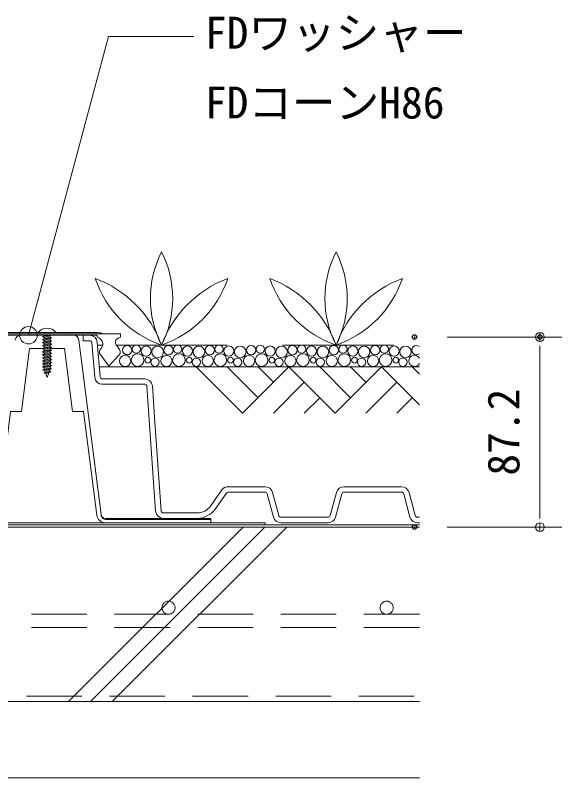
# Model space of a CAD drawing. Units: millimetres, scale not verified. Extents: x -1485 to 1485, y -1050 to 1050.
# Drawn here: x 474.1 to 724.6, y -348.9 to 0.9 of the extents above; entities that cross this region are included whole.
import ezdxf
from ezdxf.enums import TextEntityAlignment as Align

# ---------------------------------------------------------------- set-up
doc = ezdxf.new("R2010")
doc.units = ezdxf.units.MM
doc.header["$LTSCALE"] = 4
doc.header["$PDMODE"] = 32
doc.header["$PDSIZE"] = 2
doc.linetypes.add('USER1', pattern=[19.05, 12.7, -6.35])
doc.linetypes.add('USER2', pattern=[9.525, 6.35, -3.175])
for name, color, linetype, lineweight in [('0-0_0', 7, 'Continuous', 18), ('0-2_HATCH', 9, 'Continuous', 18), ('0-3_KUTAI', 3, 'Continuous', 18), ('0-4_BOUSUI', 1, 'Continuous', 18), ('0-6_dannnetu', 6, 'Continuous', 18), ('0-7_KANAMONO', 4, 'Continuous', 18), ('0-8_sunpo', 7, 'Continuous', 18), ('0-9_MOJI', 7, 'Continuous', 18), ('0-A_ecom', 7, 'Continuous', 18), ('0-B_GREEN', 3, 'Continuous', 18), ('0-F_buhin', 2, 'USER2', 18), ('1-0_tensen', 7, 'USER2', 18)]:
    doc.layers.add(name, color=color, linetype=linetype, lineweight=lineweight)
doc.layers.add('0-1_DEFPOINTS', color=7, linetype='Continuous')
doc.styles.add('ＭＳ ゴシック', font='')
doc.styles.get('ＭＳ ゴシック').set_extended_font_data('MS Gothic')

# ---------------------------------------------------------------- blocks, each defined once
blk = doc.blocks.new('_Dot')
at = {"layer": '0-0_0'}
for p, q in [((-0.5, 0), (-1, 0)), ((0.25, 0), (-0.25, 0))]:
    blk.add_line(p, q, dxfattribs=at)
blk.add_circle((0, 0), 0.25, dxfattribs=at)
blk = doc.blocks.new('D3')
at = {"layer": '0-1_DEFPOINTS'}
for p in [(2142.158, 903.343), (2199.658, 903.343), (2142.158, 816.143)]:
    blk.add_point(p, dxfattribs=at)
at = {"layer": '0-8_sunpo'}
for p, q in [((2157.158, 903.343), (2209.658, 903.343)), ((2199.658, 824.143), (2199.658, 895.343)), ((2157.158, 816.143), (2209.658, 816.143))]:
    blk.add_line(p, q, dxfattribs=at)
at = {"layer": '0-8_sunpo', "xscale": 8, "yscale": 8}
for p, rotation in [((2199.658, 903.343), 90), ((2199.658, 816.143), 270)]:
    blk.add_blockref('_Dot', p, dxfattribs=dict(at, rotation=rotation))
at = {"layer": '0-8_sunpo', "style": 'ＭＳ ゴシック'}
blk.add_text('87.2', height=14.66, rotation=90, dxfattribs=at).set_placement((2194.658, 839.743), align=Align.BOTTOM_LEFT)

msp = doc.modelspace()

# ---------------------------------------------------------------- linework, layer by layer
at = {"layer": '0-2_HATCH'}
for p, q in [((578.562, -233.875), (498.562, -313.875)), ((588.562, -233.875), (508.562, -313.875)), ((598.562, -233.875), (518.562, -313.875))]:
    msp.add_line(p, q, dxfattribs=at)
at = {"layer": '0-3_KUTAI'}
msp.add_line((659.344, -233.875), (-740.006, -233.875), dxfattribs=at)
at = {"layer": '0-4_BOUSUI'}
msp.add_line((659.344, -348.875), (-740.006, -348.875), dxfattribs=at)
msp.add_lwpolyline([(388.667, -231.875), (588.667, -231.875), (588.667, -232.875), (388.667, -232.875)], close=True, dxfattribs=at)
at = {"layer": '0-6_dannnetu'}
msp.add_line((659.344, -313.875), (-740.006, -313.875), dxfattribs=at)
at = {"layer": '0-7_KANAMONO'}
for p, q in [((512.002, -144.675), (465.333, -144.675)), ((490.167, -145.875), (486.567, -146.475)), ((487.267, -146.071), (488.05, -145.875)), ((487.267, -146.071), (487.267, -145.875)), ((487.267, -146.879), (490.067, -146.179)), ((487.267, -147.471), (490.067, -146.771)), ((490.767, -147.175), (486.567, -147.875)), ((490.767, -148.575), (486.567, -149.275)), ((490.767, -149.975), (486.567, -150.675)), ((487.267, -148.279), (490.067, -147.579)), ((487.267, -148.871), (490.067, -148.171)), ((487.267, -149.679), (490.067, -148.979)), ((487.267, -150.271), (490.067, -149.571)), ((487.267, -151.079), (490.067, -150.379)), ((490.767, -151.375), (486.567, -152.075)), ((490.767, -152.775), (486.567, -153.475)), ((487.267, -151.671), (490.067, -150.971)), ((487.267, -152.479), (490.067, -151.779)), ((487.267, -153.071), (490.067, -152.371)), ((487.267, -153.879), (490.067, -153.179)), ((487.267, -154.471), (490.067, -153.771)), ((514.186, -150.629), (513.397, -152.021)), ((521.506, -152.021), (520.716, -150.629)), ((490.767, -154.175), (486.567, -154.875)), ((490.767, -155.575), (486.567, -156.275)), ((490.767, -156.975), (486.567, -157.675)), ((487.267, -155.279), (490.067, -154.579)), ((487.267, -155.871), (490.067, -155.171)), ((487.267, -156.679), (490.067, -155.979)), ((487.267, -157.271), (490.067, -156.571)), ((487.267, -158.079), (490.067, -157.379)), ((490.767, -158.375), (486.567, -159.075)), ((490.767, -159.775), (486.567, -160.475)), ((487.267, -158.671), (490.067, -157.971)), ((487.267, -159.479), (490.067, -158.779)), ((487.267, -160.071), (490.067, -159.371)), ((487.267, -160.879), (490.067, -160.179)), ((487.33, -161.455), (490.067, -160.771)), ((490.767, -161.175), (486.726, -161.848)), ((490.767, -161.175), (486.726, -161.848)), ((490.328, -162.648), (487.189, -163.171)), ((490.328, -162.648), (487.189, -163.171)), ((487.604, -162.238), (489.934, -161.656)), ((487.781, -162.742), (489.723, -162.257)), ((488.041, -163.485), (489.413, -163.142))]:
    msp.add_line(p, q, dxfattribs=at)
for points in [[(521.566, -147.117), (522.274, -146.775), (522.274, -145.275), (455.06, -145.275), (455.06, -146.775), (455.768, -147.117)], [(464.997, -147.117), (465.705, -146.775), (465.705, -145.875), (511.629, -145.875)], [(488.041, -163.485), (487.189, -163.171), (487.781, -162.742), (487.604, -162.238), (486.726, -161.848), (487.33, -161.455), (487.267, -161.275), (487.267, -160.879), (486.567, -160.475), (487.267, -160.071), (487.267, -159.479), (486.567, -159.075), (487.267, -158.671), (487.267, -158.079), (486.567, -157.675), (487.267, -157.271), (487.267, -156.679), (486.567, -156.275), (487.267, -155.871), (487.267, -155.279), (486.567, -154.875), (487.267, -154.471), (487.267, -153.879), (486.567, -153.475), (487.267, -153.071), (487.267, -152.479), (486.567, -152.075), (487.267, -151.671), (487.267, -151.079), (486.567, -150.675), (487.267, -150.271), (487.267, -149.679), (486.567, -149.275), (487.267, -148.871), (487.267, -148.279), (486.567, -147.875), (487.267, -147.471), (487.267, -146.879), (486.567, -146.475), (487.267, -146.071)], [(490.594, -145.875), (490.067, -146.179), (490.067, -146.771), (490.767, -147.175), (490.067, -147.579), (490.067, -148.171), (490.767, -148.575), (490.067, -148.979), (490.067, -149.571), (490.767, -149.975), (490.067, -150.379), (490.067, -150.971), (490.767, -151.375), (490.067, -151.779), (490.067, -152.371), (490.767, -152.775), (490.067, -153.179), (490.067, -153.771), (490.767, -154.175), (490.067, -154.579), (490.067, -155.171), (490.767, -155.575), (490.067, -155.979), (490.067, -156.571), (490.767, -156.975), (490.067, -157.379), (490.067, -157.971), (490.767, -158.375), (490.067, -158.779), (490.067, -159.371), (490.767, -159.775), (490.067, -160.179), (490.067, -160.771), (490.767, -161.175), (489.934, -161.656), (489.723, -162.257), (490.328, -162.648), (489.413, -163.142), (488.667, -165.275), (488.041, -163.485)], [(511.629, -145.875), (511.629, -146.775), (512.337, -147.117)], [(513.475, -155.189), (516.951, -160.075), (521.427, -155.189)]]:
    msp.add_lwpolyline(points, dxfattribs=at)
for centre, radius, start, end in [((488.667, -147.675), 5.1, 36.03188, 143.96812), ((512.002, -150.183), 5.508, 63.00853, 90), ((510.935, -150.098), 3.294, 350.73331, 64.81727), ((521.975, -149.075), 2, 101.81701, 230.98411), ((514.656, -153.575), 2, 129.0159, 233.82139), ((520.247, -153.575), 2, 306.17861, 50.9841)]:
    msp.add_arc(centre, radius, start, end, dxfattribs=at)
at = {"layer": '0-9_MOJI'}
for p, q in [((480.142, -145.875), (516.866, -8.819)), ((516.866, -8.819), (555.998, -8.819))]:
    msp.add_line(p, q, dxfattribs=at)
msp.add_circle((480.142, -145.875), 4, dxfattribs=at)
at = {"layer": '0-A_ecom', "color": 150}
for p, q in [((500.765, -145.875), (476.569, -145.875)), ((513.444, -228.127), (503.245, -148.059)), ((513.508, -228.627), (513.444, -228.127)), ((563.667, -230.375), (515.492, -230.375))]:
    msp.add_line(p, q, dxfattribs=at)
at = {"layer": '0-A_ecom'}
for p, q in [((506.167, -145.875), (505.167, -145.875)), ((509.123, -149.289), (510.494, -165.176)), ((512.985, -164.961), (511.614, -149.074)), ((512.589, -160.375), (659.344, -160.375)), ((557.076, -160.375), (578.289, -181.588)), ((571.218, -160.375), (585.36, -174.517)), ((599.502, -160.375), (578.289, -181.588)), ((585.36, -160.375), (592.431, -167.446)), ((599.502, -160.375), (620.716, -181.588)), ((613.645, -160.375), (627.787, -174.517)), ((641.929, -160.375), (620.716, -181.588)), ((627.787, -160.375), (634.858, -167.446)), ((641.929, -160.375), (659.344, -177.79)), ((656.071, -160.375), (659.344, -163.648)), ((533.434, -165.875), (513.981, -165.875)), ((606.573, -167.446), (592.431, -181.588)), ((649, -167.446), (634.858, -181.588)), ((534.432, -169.305), (538.439, -226.619)), ((613.644, -174.517), (606.573, -181.588)), ((656.071, -174.517), (649, -181.588)), ((568.828, -216.852), (563.616, -224.21)), ((588.6, -215.375), (571.684, -215.375)), ((651.2, -215.375), (624.734, -215.375)), ((565.656, -225.655), (570.868, -218.297)), ((571.684, -217.875), (588.6, -217.875)), ((589.566, -218.616), (592.423, -229.281)), ((594.838, -228.634), (591.98, -217.969)), ((621.354, -217.969), (618.496, -228.634)), ((620.911, -229.281), (623.768, -218.616)), ((624.734, -217.875), (651.2, -217.875)), ((652.166, -218.616), (655.023, -229.281)), ((657.438, -228.634), (654.58, -217.969)), ((557.496, -227.375), (541.931, -227.375)), ((541.931, -229.875), (557.496, -229.875)), ((617.53, -229.375), (595.804, -229.375)), ((659.344, -229.375), (658.404, -229.375)), ((595.804, -231.875), (617.53, -231.875)), ((658.404, -231.875), (659.344, -231.875))]:
    msp.add_line(p, q, dxfattribs=at)
at = {"layer": '0-A_ecom', "color": 3, "linetype": 'USER1'}
for p, q in [((511.726, -150.375), (514.218, -150.375)), ((520.456, -150.375), (659.344, -150.375))]:
    msp.add_line(p, q, dxfattribs=at)
at = {"layer": '0-A_ecom', "color": 1}
for p, q in [((563.667, -232.875), (-361.333, -232.875)), ((659.344, -232.875), (-311.333, -232.875))]:
    msp.add_line(p, q, dxfattribs=at)
at = {"layer": '0-A_ecom'}
for points in [[(508.127, -145.875), (505.167, -145.875), (505.167, -148.375), (508.127, -148.375)], [(513.981, -168.375), (522.414, -168.375), (533.434, -168.375)], [(540.933, -226.445), (538.096, -185.875), (536.926, -169.131)]]:
    msp.add_lwpolyline(points, dxfattribs=at)
at = {"layer": '0-A_ecom', "color": 150}
for points in [[(465.874, -228.38), (471.925, -180.875), (476.965, -180.875), (480.659, -151.875), (486.913, -151.875)], [(490.067, -151.875), (496.675, -151.875), (500.369, -180.875), (505.409, -180.875), (511.461, -228.38)], [(515.428, -231.875), (563.667, -231.875), (563.667, -229.875), (515.428, -229.875)]]:
    msp.add_lwpolyline(points, dxfattribs=at)
at = {"layer": '0-A_ecom'}
for centre, radius in [((529.594, -152.267), 1.865), ((548.537, -152.267), 1.865), ((567.48, -152.267), 1.865), ((586.422, -152.267), 1.865), ((605.365, -152.267), 1.865), ((624.308, -152.267), 1.865), ((643.251, -152.267), 1.865), ((525.375, -152.706), 2.127), ((534.099, -153.107), 2.322), ((539.322, -153.518), 2.658), ((544.318, -152.706), 2.127), ((553.042, -153.107), 2.322), ((558.265, -153.518), 2.658), ((563.261, -152.706), 2.127), ((571.984, -153.107), 2.322), ((577.208, -153.518), 2.658), ((582.203, -152.706), 2.127), ((590.927, -153.107), 2.322), ((596.15, -153.518), 2.658), ((601.146, -152.706), 2.127), ((609.87, -153.107), 2.322), ((615.093, -153.518), 2.658), ((620.089, -152.706), 2.127), ((628.813, -153.107), 2.322), ((634.036, -153.518), 2.658), ((639.032, -152.706), 2.127), ((647.755, -153.107), 2.322), ((652.979, -153.518), 2.658), ((524.459, -157.649), 2.579), ((530.195, -157.289), 2.903), ((534.859, -157.307), 1.311), ((538.15, -158.249), 1.925), ((543.402, -157.649), 2.579), ((549.138, -157.289), 2.903), ((553.802, -157.307), 1.311), ((557.092, -158.249), 1.925), ((562.345, -157.649), 2.579), ((568.081, -157.289), 2.903), ((572.744, -157.307), 1.311), ((576.035, -158.249), 1.925), ((581.288, -157.649), 2.579), ((587.024, -157.289), 2.903), ((591.687, -157.307), 1.311), ((594.978, -158.249), 1.925), ((600.23, -157.649), 2.579), ((605.966, -157.289), 2.903), ((610.63, -157.307), 1.311), ((613.921, -158.249), 1.925), ((619.173, -157.649), 2.579), ((624.909, -157.289), 2.903), ((629.573, -157.307), 1.311), ((632.863, -158.249), 1.925), ((638.116, -157.649), 2.579), ((643.852, -157.289), 2.903), ((648.515, -157.307), 1.311), ((651.806, -158.249), 1.925)]:
    msp.add_circle(centre, radius, dxfattribs=at)
at = {"layer": '0-A_ecom', "color": 150}
for centre, radius, start, end in [((476.569, -148.375), 2.5, 90, 172.7407), ((500.765, -148.375), 2.5, 7.2593, 90), ((515.428, -227.875), 4, 187.2593, 270), ((515.428, -227.875), 2, 187.2593, 270), ((515.492, -228.375), 2, 187.2593, 270)]:
    msp.add_arc(centre, radius, start, end, dxfattribs=at)
at = {"layer": '0-A_ecom'}
for centre, radius, start, end in [((508.127, -149.375), 3.5, 4.93185, 90), ((508.127, -149.375), 1, 4.93181, 90), ((657.974, -152.706), 2.127, 49.92118, 310.07882), ((657.059, -157.649), 2.579, 27.63321, 332.36679), ((513.981, -164.875), 3.5, 184.93181, 270), ((513.981, -164.875), 1, 184.93185, 270), ((533.434, -169.375), 3.5, 4.00001, 90), ((533.434, -169.375), 1, 4, 90), ((571.684, -218.875), 3.5, 90, 144.68874), ((588.6, -218.875), 3.5, 15.00004, 90), ((624.734, -218.875), 3.5, 90, 164.99996), ((651.2, -218.875), 3.5, 15.00004, 90), ((571.684, -218.875), 1, 90, 144.68879), ((588.6, -218.875), 1, 14.99997, 90), ((624.734, -218.875), 1, 90, 165.00003), ((651.2, -218.875), 1, 14.99997, 90), ((541.931, -226.375), 3.5, 184, 270), ((541.931, -226.375), 1, 183.99999, 270), ((557.496, -219.875), 7.5, 270, 324.68874), ((557.496, -219.875), 10, 270, 324.68879), ((595.804, -228.375), 3.5, 194.99997, 270), ((595.804, -228.375), 1, 195.00004, 270), ((617.53, -228.375), 1, 270, 344.99996), ((617.53, -228.375), 3.5, 270, 345.00003), ((658.404, -228.375), 3.5, 194.99997, 270), ((658.404, -228.375), 1, 195.00004, 270)]:
    msp.add_arc(centre, radius, start, end, dxfattribs=at)
at = {"layer": '0-B_GREEN'}
for centre, radius, start, end in [((583.359, -128.982), 47.326, 153.12829, 206.87401), ((498.929, -128.982), 47.326, 333.12599, 26.87171), ((663.359, -128.982), 47.326, 153.12829, 206.87401), ((578.929, -128.982), 47.326, 333.12599, 26.87171), ((492.449, -168.351), 51.907, 20.26163, 69.3585), ((556.892, -104.334), 48.659, 198.50209, 251.11695), ((589.839, -168.351), 51.907, 110.6415, 159.73837), ((525.396, -104.334), 48.659, 288.88305, 341.49791), ((572.449, -168.351), 51.907, 20.26163, 69.3585), ((636.892, -104.334), 48.659, 198.50209, 251.11695), ((669.839, -168.351), 51.907, 110.6415, 159.73837), ((605.396, -104.334), 48.659, 288.88305, 341.49791)]:
    msp.add_arc(centre, radius, start, end, dxfattribs=at)
at = {"layer": '0-F_buhin'}
msp.add_line((-740.006, -311.375), (659.344, -311.375), dxfattribs=at)
at = {"layer": '1-0_tensen'}
for p, q in [((659.344, -273.875), (-740.006, -273.875)), ((659.344, -279.875), (-740.006, -279.875))]:
    msp.add_line(p, q, dxfattribs=at)
for centre in [(544.344, -270.875), (644.344, -270.875)]:
    msp.add_circle(centre, 3, dxfattribs=at)

# ---------------------------------------------------------------- block references
at = {"layer": '0-8_sunpo'}
msp.add_blockref('D3', (-1485.07, -1050.018), dxfattribs=at)

# ---------------------------------------------------------------- texts
at = {"layer": '0-9_MOJI', "style": 'ＭＳ ゴシック'}
for s, p in [('FDワッシャー', (560.998, -18.819)), ('FDコーンH86', (560.998, -50.819))]:
    msp.add_text(s, height=14.66, dxfattribs=at).set_placement(p, align=Align.BOTTOM_LEFT)

doc.saveas('drawing.dxf')
